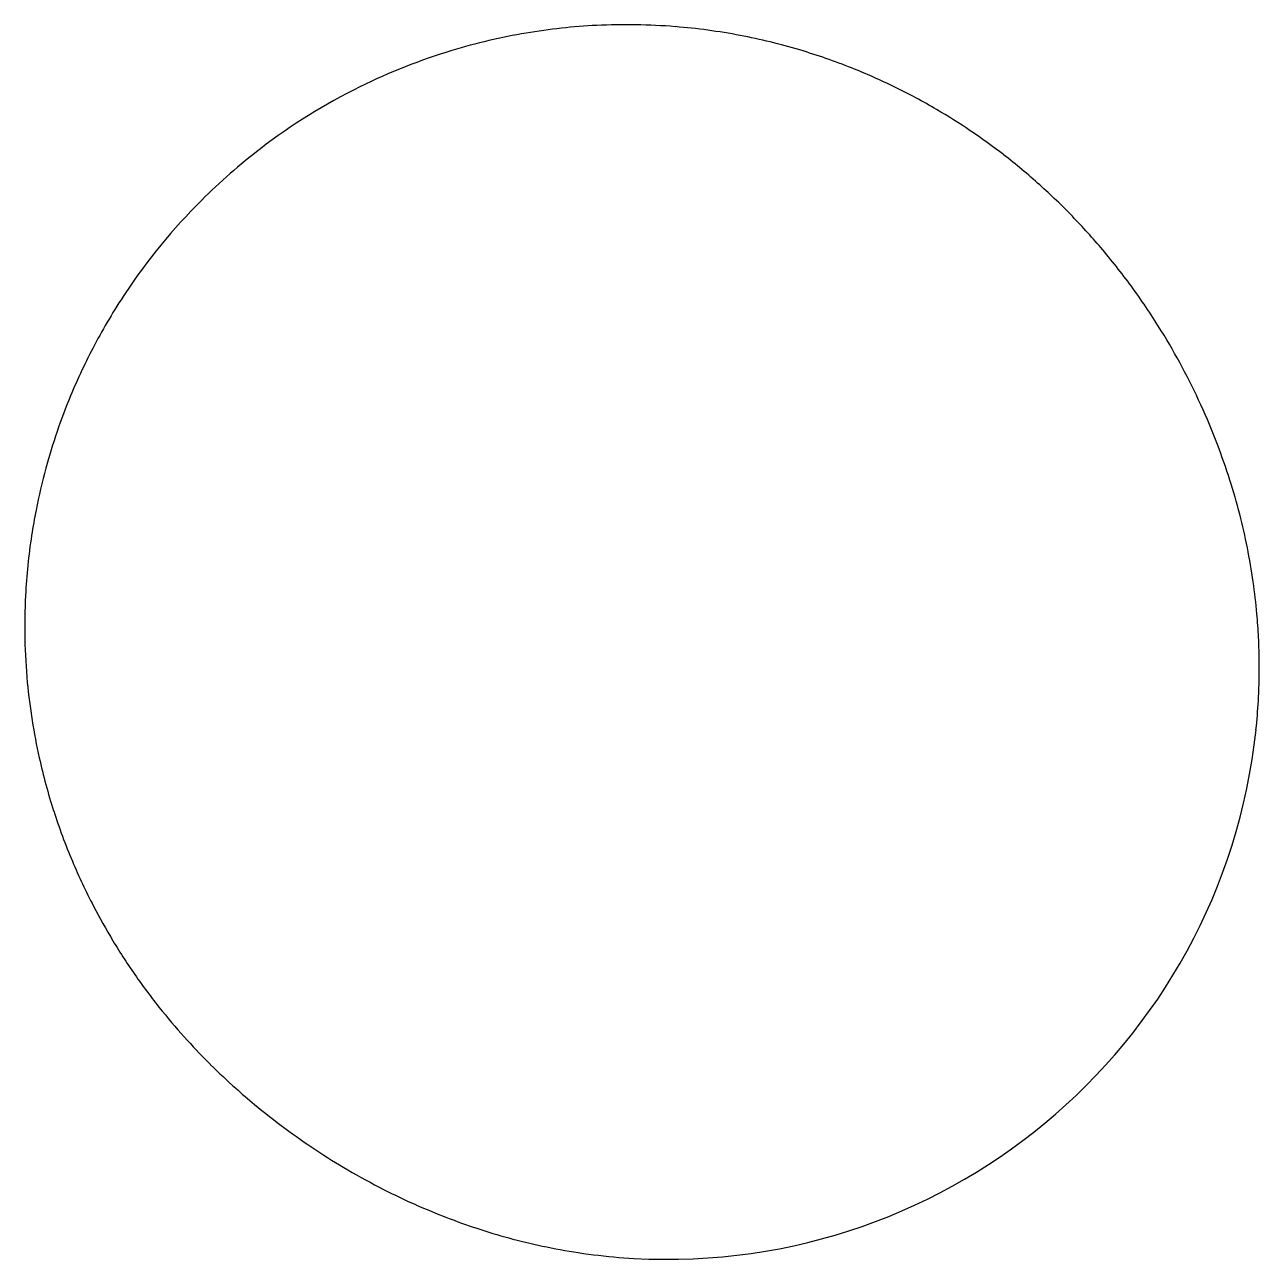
# Model space of a CAD drawing. Header units: metres. Extents: x -289 to 266, y -266 to 289.
import ezdxf

# ---------------------------------------------------------------- set-up
doc = ezdxf.new("R2010")
doc.units = ezdxf.units.M

msp = doc.modelspace()

# ---------------------------------------------------------------- linework, layer by layer
for centre, radius, start, end in [((-18.3, 17.03), 271.89, 445.3754, 452.8208), ((-18.4, 18.29), 270.63, 459.5752, 466.8504), ((-18.35, 17.98), 270.95, 452.8207, 459.5757), ((-18.4, 15.81), 273.12, 439.1816, 445.3752), ((-18.7, 14.24), 274.72, 433.4282, 439.1819), ((-18.46, 18.48), 270.43, 466.8507, 476.2848), ((-19.29, 12.25), 276.8, 428.3191, 433.4285), ((-19.95, 10.55), 278.62, 423.9414, 428.3207), ((-18.4, 18.37), 270.56, 476.2848, 487.4569), ((-20.93, 8.51), 280.89, 419.6018, 423.9457), ((-22.21, 6.29), 283.45, 415.9862, 419.6061), ((-23.63, 4.17), 286, 412.304, 415.9885), ((-18.25, 18.18), 270.8, 487.4578, 494.9334), ((-25.7, 1.48), 289.39, 408.0883, 412.3046), ((-28.07, -1.15), 292.93, 404.1116, 408.0876), ((-18.3, 18.24), 270.72, 494.9346, 506.407), ((-30.62, -3.62), 296.48, 400.1831, 404.1114), ((-33.44, -6.01), 300.18, 395.9344, 400.184), ((-18.55, 18.39), 270.43, 506.4042, 512.1467), ((-36.05, -7.92), 303.41, 391.6409, 395.9365), ((-37.5, -8.84), 305.13, 384.5559, 391.6447), ((-18.69, 18.43), 270.29, 512.1418, 517.4768), ((-18.71, 18.42), 270.27, 517.4719, 524.7568), ((-34.57, -7.5), 301.91, 380.8823, 384.5563), ((-29.94, -5.74), 296.95, 377.6141, 380.8826), ((-17.38, 18.08), 271.65, 524.7619, 528.8452), ((-24.29, -3.94), 291.03, 374.47, 377.6144), ((-20.39, 18.74), 268.56, 528.8589, 531.337), ((-18.23, -2.38), 284.77, 371.3538, 374.47), ((-18.68, 18.4), 270.31, 531.3211, 537.0661), ((-12.29, -1.19), 278.7, 368.1698, 371.3538), ((-6.79, -0.4), 273.15, 365.1251, 368.1708), ((-18.45, 18.4), 270.54, 537.068, 545.3707), ((-6.15, -0.32), 272.5, 362.8817, 365.1205), ((10.56, 0.55), 255.77, 360.8161, 362.8761), ((-10.43, 0.2), 276.76, 359.9592, 360.8263), ((-29.27, 0.17), 295.6, 718.6208, 719.9667), ((-17.63, 18.48), 271.36, 545.3711, 552.6269), ((18.71, -0.94), 247.61, 716.7061, 718.6099), ((-4.05, 0.36), 270.41, 713.9395, 716.7084), ((0, 0), 266.35, 625.323, 713.9252), ((-16.37, 18.76), 272.66, 552.6266, 557.8136), ((-14.94, 19.21), 274.15, 557.8128, 562.8705), ((-12.46, 20.26), 276.84, 562.8705, 567.4783), ((-9.96, 21.58), 279.67, 567.4819, 571.1506), ((-7.32, 23.2), 282.77, 571.1542, 575.0769), ((-3.83, 25.66), 287.05, 575.0791, 578.9434), ((0.04, 28.8), 292.03, 578.9448, 582.3634), ((4.65, 33.04), 298.29, 582.3694, 585.2513), ((8.12, 36.61), 303.27, 585.2608, 588.1869), ((11.07, 40.05), 307.8, 588.2037, 590.2759), ((12.94, 42.32), 310.74, 590.2785, 593.4912), ((15.21, 45.41), 314.57, 593.4929, 599.6637), ((13.8, 42.94), 311.72, 599.6589, 603.0394), ((11.23, 37.88), 306.05, 603.039, 606.029), ((8.44, 31.61), 299.19, 606.0287, 608.902), ((5.89, 25), 292.1, 608.9019, 611.7499), ((3.74, 18.47), 285.23, 611.7495, 614.7634), ((2.05, 12.26), 278.8, 614.7634, 617.9464), ((0.87, 6.74), 273.14, 617.9465, 621.3983), ((0.2, 2.34), 268.7, 621.3989, 625.3206)]:
    msp.add_arc(centre, radius, start, end)

doc.saveas('drawing.dxf')
